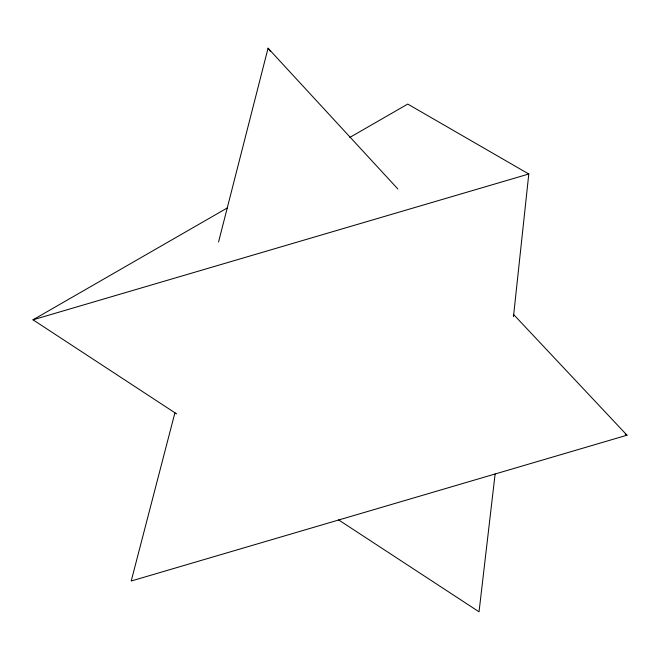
<?xml version="1.0" encoding="UTF-8"?>
<svg xmlns="http://www.w3.org/2000/svg" width="660" height="660" viewBox="0 0 660 660"><rect width="100%" height="100%" fill="white"/><g stroke="black" fill="none" stroke-linecap="round" stroke-linejoin="round"><path stroke-width="0.99" d="M513.472 316.66L528.792 174.009L407.748 104.074L349.75 137.462M495.124 473.938L479.044 611.803L338.613 519.898M218.559 241.972L268.059 48.197L397.864 188.974M227.51 207.826L33 319.803L174.925 412.78L131.208 581.006L627 435.204L513.711 314.622M33 319.803L528.792 174.009M625.185 434.239L627 435.204M174.925 412.78L176.649 413.902M268.059 48.197L270.517 51.496"/></g></svg>
